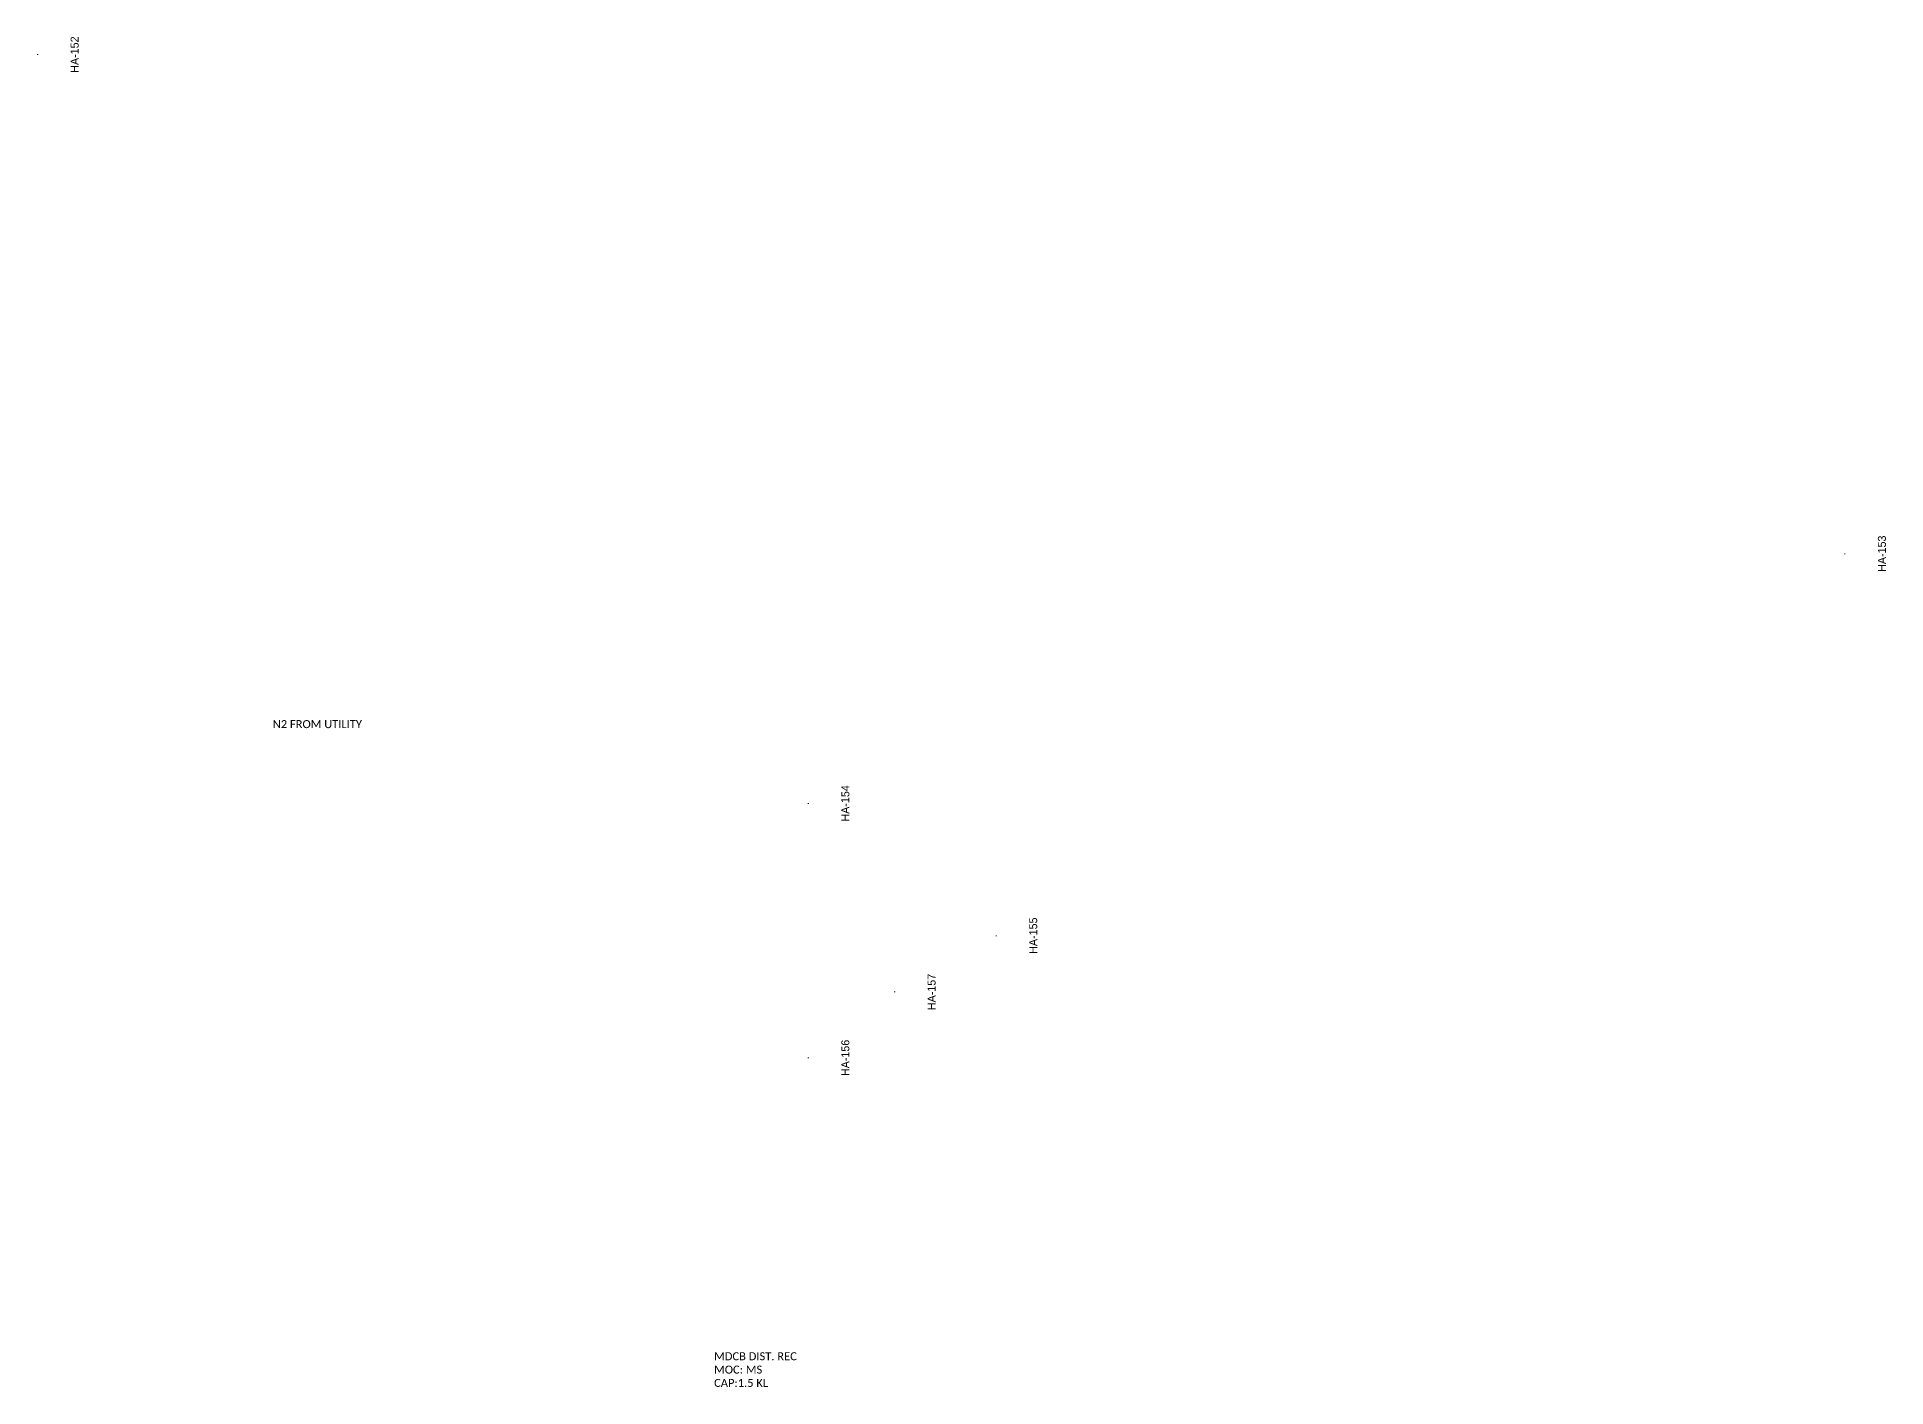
# Model space of a CAD drawing. Header units: millimetres. Extents: x -1662 to 3180, y -1452 to 1085.
# Drawn here: x 897 to 1475, y -60 to 361 of the extents above; entities that cross this region are included whole.
import ezdxf
from ezdxf.enums import TextEntityAlignment as Align

# ---------------------------------------------------------------- set-up
doc = ezdxf.new("R2010")
doc.units = ezdxf.units.MM
doc.layers.add('Text', color=7, linetype='Continuous')

# ---------------------------------------------------------------- blocks, each defined once
blk = doc.blocks.new('Valve Label_block')
at = {"color": 0, "linetype": 'ByBlock', "lineweight": -2}
blk.add_attdef('#(TargetObject.Size)', text='', height=0.1, dxfattribs=at).set_placement((0, 0.1875), align=Align.BOTTOM_CENTER)
blk.add_attdef('#(TargetObject.Tag)', text='', height=0.1, dxfattribs=at).set_placement((0, -0.1875), align=Align.TOP_CENTER)

msp = doc.modelspace()

# ---------------------------------------------------------------- block references
at = {"layer": 'Text', "xscale": 25, "yscale": 25, "zscale": 25, "rotation": 90}
for p, values in [((902.91, 355.9), {'#(TargetObject.Size)': '.', '#(TargetObject.Tag)': 'HA-152'}), ((1467.68, 199.94), {'#(TargetObject.Size)': '.', '#(TargetObject.Tag)': 'HA-153'}), ((1143.75, 121.92), {'#(TargetObject.Size)': '.', '#(TargetObject.Tag)': 'HA-154'}), ((1202.46, 80.58), {'#(TargetObject.Size)': '.', '#(TargetObject.Tag)': 'HA-155'}), ((1170.71, 63), {'#(TargetObject.Size)': '.', '#(TargetObject.Tag)': 'HA-157'}), ((1143.75, 42.39), {'#(TargetObject.Size)': '.', '#(TargetObject.Tag)': 'HA-156'})]:
    msp.add_blockref('Valve Label_block', p, dxfattribs=at).add_auto_attribs(values)

# ---------------------------------------------------------------- texts
at = {"char_height": 2.5, "attachment_point": 1}
for s, width, insert in [('{\\fCalibri|b0|i0|c0|p34;N2 FROM UTILITY}', 143.4888, (970.78, 147.94)), ('{\\fCalibri|b0|i0|c0|p34;MDCB DIST. REC\\PMOC: MS\\PCAP:1.5 KL}', 157.3624, (1108.69, -49.59))]:
    msp.add_mtext_dynamic_manual_height_columns(s, width=width, gutter_width=12.5, heights=[0], dxfattribs=dict(at, insert=insert))

doc.saveas('drawing.dxf')
